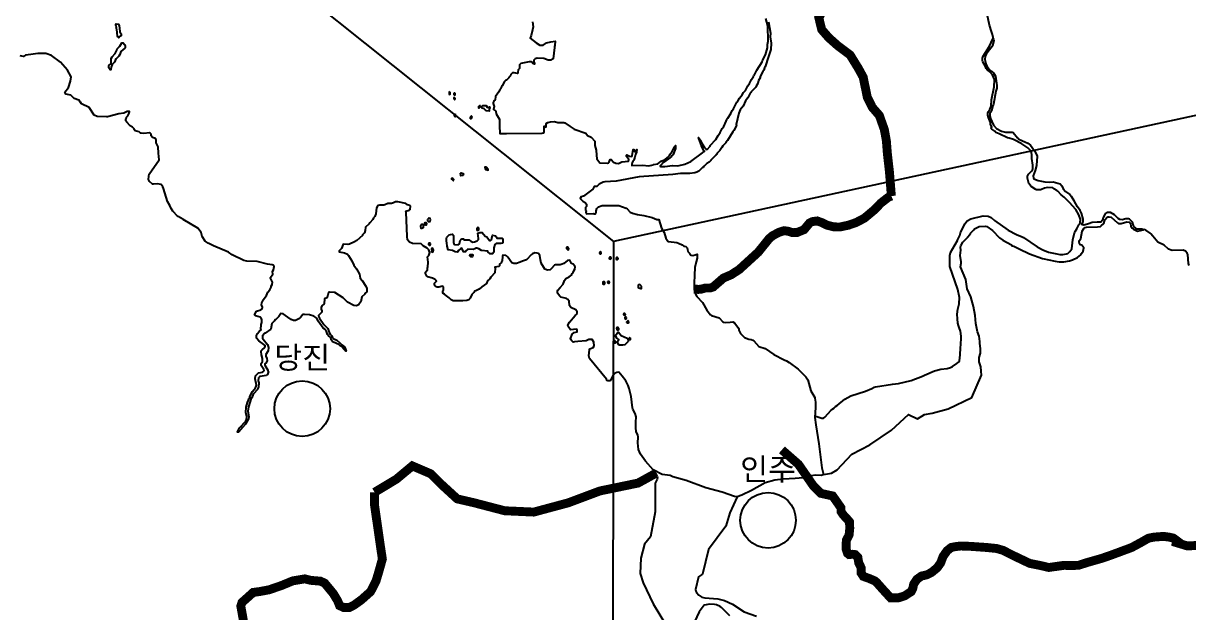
# Model space of a CAD drawing. Header units: millimetres. Extents: x -954552 to 1497340, y -301250 to 736091.
# Drawn here: x 155975 to 208373, y 370346 to 396857 of the extents above; entities that cross this region are included whole.
import ezdxf
from ezdxf.enums import TextEntityAlignment as Align

# ---------------------------------------------------------------- set-up
doc = ezdxf.new("R2010")
doc.units = ezdxf.units.MM
for name, color, linetype in [('2121', 7, 'Continuous'), ('2122', 7, 'Continuous'), ('2411', 7, 'Continuous'), ('AWS', 4, 'Continuous'), ('AWS명', 2, 'Continuous'), ('MAIN-RIVER', 5, 'Continuous'), ('티센', 6, 'Continuous')]:
    doc.layers.add(name, color=color, linetype=linetype)
doc.styles.get("Standard").update_dxf_attribs({"font": ''})
doc.styles.get('Standard').set_extended_font_data('Gulim')

msp = doc.modelspace()

# ---------------------------------------------------------------- linework, layer by layer
at = {"layer": '2121', "color": 7}
for points in [[(189474, 396916), (189563, 396419), (189561, 396245), (189599, 395966), (189588, 395682), (189411, 395142), (189411, 395142), (189411, 395116), (189326, 394899), (189300, 394856), (189267, 394756), (189226, 394695), (189107, 394465), (189099, 394409), (189035, 394279), (189007, 394142), (188930, 394030), (188912, 393988), (188698, 393769), (188692, 393750), (188658, 393716), (188547, 393500), (188452, 393376), (188341, 393129), (188214, 392968), (188150, 392816), (188025, 392303), (188039, 392274), (187994, 392163), (187925, 392036), (187874, 391975), (187637, 391585), (187557, 391493), (187557, 391481), (187432, 391351), (187432, 391338), (187380, 391277), (187291, 391128), (187291, 391128), (187178, 391009), (187146, 390949), (187133, 390949), (187113, 390931), (187113, 390918), (186881, 390694), (186881, 390682), (186815, 390617), (186708, 390553), (186632, 390482), (186625, 390463), (186574, 390415), (186554, 390409), (186536, 390378), (186515, 390368), (186346, 390206), (186252, 390154), (186164, 390128), (185951, 390094), (185520, 390101), (185181, 390050), (183669, 389955), (182635, 389754), (182122, 389724), (182047, 389707), (181958, 389669), (181930, 389646), (181864, 389626), (181769, 389517), (181646, 389510), (181625, 389492), (181625, 389492), (181580, 389400), (181169, 389081), (181062, 389046), (181019, 388975), (181082, 388907), (181128, 388853), (181234, 388796), (181294, 388723), (181303, 388684), (181290, 388615), (181253, 388578), (181253, 388459), (181278, 388425), (181266, 388347), (181290, 388294), (181608, 388307), (181644, 388292), (181703, 388290), (181734, 388344), (181728, 388422), (181759, 388522), (181834, 388597), (182009, 388659), (182746, 388660), (183083, 388547), (183133, 388516), (183258, 388359), (183371, 388316), (183596, 388253), (183868, 388210), (184243, 388127), (184467, 388034), (184545, 388026), (184545, 388026), (184676, 387642), (184789, 387441), (184864, 387192), (184958, 387054), (184989, 387042), (185358, 386999), (185433, 386973), (185595, 386898), (185670, 386836), (185764, 386811), (185820, 386755), (185841, 386680), (185855, 386598), (185924, 386510), (185982, 386432), (186079, 386417), (186187, 386442), (186269, 386466), (186269, 386393), (186269, 386291), (186221, 386135), (186162, 385877), (186148, 385521), (186138, 385171), (186138, 384908), (186146, 384762), (186146, 384762), (186258, 384562), (186508, 384300), (186708, 383950), (186870, 383744), (186920, 383719), (187264, 383606), (187426, 383431), (187464, 383407), (187558, 383400), (187757, 383419), (187874, 383423), (187946, 383386), (188061, 383256), (188125, 383143), (188144, 383100), (188148, 383051), (188226, 382901), (188403, 382717), (188603, 382655), (188704, 382637), (188782, 382607), (188826, 382576), (189051, 382326), (189338, 382233), (189719, 381958), (190185, 381723), (190185, 381723), (190294, 381670), (190407, 381599), (190819, 381303), (191163, 380956), (191251, 380815), (191388, 380322), (191557, 380028), (191569, 379991), (191594, 379815), (191595, 379813), (191597, 379570), (191558, 379132), (191607, 378791), (191748, 377939), (191885, 376867), (191958, 376556), (191865, 376512), (191588, 376526), (191393, 376497), (191037, 376405), (190672, 376385), (190141, 376356), (189761, 376302), (189338, 376190), (188714, 375849), (188286, 375640), (188077, 375551), (187954, 375567), (187404, 375762), (186659, 375957), (185782, 376288), (185183, 376458), (185052, 376512), (184701, 376561), (184297, 376765), (183956, 377164), (183722, 377481), (183635, 377685), (183601, 377992), (183625, 378236), (183605, 378353), (183532, 378484), (183523, 378674), (183518, 378918), (183526, 379154), (183491, 379313), (183379, 379495), (183364, 379556), (183305, 380070), (183223, 380425), (183169, 380561), (183060, 380781), (182901, 380991), (182750, 381159), (182654, 381156), (182592, 381125), (182492, 381025), (182379, 380800), (182361, 380781), (182260, 380775), (182209, 380796), (182209, 380796), (182209, 380796), (182192, 380850), (181435, 381781), (181398, 381906), (181426, 382170), (181448, 382208), (181604, 382280), (181642, 382356), (181630, 382512), (181548, 382637), (181398, 382637), (181279, 382571), (180910, 382544), (180761, 382524), (180693, 382512), (180640, 382570), (180576, 382645), (180576, 382645), (180575, 382671), (180648, 382880), (180736, 382953), (180873, 382986), (180873, 383055), (180849, 383105), (180580, 383073), (180467, 383224), (180461, 383282), (180539, 383412), (180792, 383711), (180861, 383780), (180881, 383828), (180885, 383880), (180817, 383967), (180598, 384073), (180561, 384114), (180539, 384164), (180511, 384364), (180441, 384454), (180398, 384476), (180148, 384542), (180092, 384585), (179998, 384725), (179987, 384801), (180011, 384854), (180118, 384966), (180245, 385127), (180313, 385283), (180361, 385373), (180522, 385447), (180635, 385548), (180642, 385582), (180684, 385616), (180704, 385652), (180722, 385722), (180767, 385798), (180782, 385902), (180779, 385935), (180703, 386016), (180623, 386057), (180541, 386210), (180441, 386185), (180277, 386046), (180204, 386016), (180110, 385991), (179898, 385991), (179860, 385978), (179704, 385810), (179667, 385772), (179548, 385753), (179429, 385791), (179372, 385866), (179262, 386066), (179223, 386216), (179204, 386415), (179135, 386509), (179083, 386522), (178973, 386528), (178867, 386490), (178867, 386490), (178829, 386465), (178598, 386222), (178417, 386161), (178313, 386109), (178143, 386053), (178036, 386053), (177942, 386084), (177767, 386337), (177717, 386378), (177705, 386390), (177668, 386415), (177529, 386431), (177515, 386376), (177499, 386159), (177479, 386110), (177458, 386080), (177392, 386028), (177386, 385947), (177361, 385922), (177180, 385891), (177187, 385840), (177180, 385634), (177003, 385441), (177003, 385441), (176954, 385356), (176846, 385279), (176802, 385159), (176598, 385006), (176466, 384898), (176328, 384828), (176261, 384802), (176231, 384747), (176137, 384659), (176061, 384500), (176025, 384447), (176000, 384422), (175921, 384391), (175921, 384391), (175742, 384372), (175527, 384372), (175298, 384379), (175220, 384419), (175123, 384510), (174949, 384641), (174949, 384641), (174909, 384672), (174909, 384672), (174841, 384723), (174831, 384746), (174837, 384821), (174875, 384871), (174875, 384977), (174825, 385031), (174651, 384990), (174581, 384990), (174507, 385021), (174463, 385077), (174463, 385165), (174550, 385253), (174544, 385293), (174500, 385340), (174369, 385396), (174150, 385452), (174150, 385452), (174119, 385487), (174063, 385596), (174063, 385659), (174150, 385770), (174150, 385871), (174163, 385895), (174176, 386108), (174156, 386352), (174203, 386419), (174244, 386502), (174250, 386532), (174212, 386664), (174141, 386747), (173949, 386851), (173862, 386939), (173469, 386952), (173337, 387014), (173256, 387114), (173230, 387262), (173194, 388357), (173181, 388410), (173331, 388457), (173369, 388488), (173381, 388638), (173351, 388668), (173249, 388694), (173169, 388748), (172819, 388831), (172706, 388831), (172617, 388775), (172525, 388751), (172525, 388751), (172363, 388756), (172226, 388690), (172188, 388681), (171988, 388681), (171919, 388660), (171850, 388563), (171819, 388288), (171775, 388169), (171727, 388108), (171688, 388026), (171551, 387888), (171526, 387837), (171363, 387681), (171346, 387530), (171314, 387426), (171233, 387344), (171226, 387313), (170976, 387088), (170869, 387025), (170639, 386926), (170570, 386907), (170352, 386923), (170283, 386732), (170177, 386626), (170170, 386594), (170177, 386575), (170415, 386532), (170545, 386469), (170598, 386413), (170741, 386176), (170831, 385977), (170912, 385869), (170960, 385811), (170960, 385811), (171095, 385577), (171114, 385395), (171214, 385289), (171377, 385030), (171414, 384926), (171426, 384861), (171414, 384777), (171333, 384708), (171327, 384677), (171195, 384552), (171146, 384326), (171077, 384238), (171058, 384218), (171046, 384191), (171014, 384176), (170954, 384152), (170835, 384159), (170555, 384318), (170363, 384504), (169984, 384743), (169738, 384763), (169698, 384743), (169665, 384624), (169615, 384504), (169521, 384458), (169509, 384239), (169397, 384151), (169372, 384078), (169365, 383996), (169403, 383926), (169397, 383857), (169253, 383714), (169263, 383655), (169290, 383589), (169484, 383311), (169665, 383133), (169716, 382995), (169722, 382952), (169773, 382879), (169846, 382802), (169878, 382702), (169900, 382672), (170072, 382602), (170343, 382359), (170415, 382312), (170469, 382204), (170489, 382116), (170489, 382116), (170446, 382139), (170369, 382216), (170309, 382302), (170227, 382346), (170165, 382415), (169916, 382508), (169872, 382540), (169815, 382615), (169797, 382718), (169691, 382792), (169647, 382855), (169604, 382999), (169578, 383049), (169535, 383099), (169465, 383139), (169238, 383455), (169238, 383455), (169167, 383588), (169040, 383687), (168841, 383746), (168622, 383763), (168622, 383763), (168547, 383761), (168437, 383630), (168391, 383577), (168216, 383489), (168122, 383482), (168012, 383539), (167871, 383633), (167758, 383714), (167652, 383786), (167559, 383800), (167458, 383674), (167376, 383581), (167376, 383581), (167354, 383560), (167341, 383548), (167317, 383524), (167285, 383514), (167273, 383476), (167154, 383358), (167104, 383101), (166847, 382918), (166822, 382910), (166729, 382802), (166729, 382701), (166754, 382654), (166948, 382402), (166998, 382277), (166979, 382126), (166879, 381964), (166879, 381889), (166929, 381783), (166942, 381690), (166892, 381589), (166842, 381540), (166842, 381476), (166973, 381255), (166967, 381223), (166996, 381194), (166973, 381102), (166954, 381065), (166917, 381027), (166889, 381010), (166624, 380970), (166598, 380962), (166555, 380903), (166542, 380777), (166567, 380683), (166553, 380480), (166540, 380468), (166517, 380396), (166312, 380180), (166243, 380014), (166218, 379996), (166093, 379603), (166068, 379415), (166118, 379159), (166106, 379059), (165962, 378828), (165830, 378671), (165790, 378618), (165656, 378465), (165609, 378465), (165609, 378465), (165609, 378465), (165608, 378485), (165701, 378655), (165701, 378655), (165974, 378965), (166018, 379037), (166024, 379149), (165981, 379346), (165999, 379590), (166060, 379804), (166102, 379907), (166121, 379980), (166155, 380046), (166155, 380065), (166286, 380296), (166418, 380465), (166440, 380535), (166455, 380586), (166405, 380864), (166417, 381002), (166555, 381130), (166723, 381167), (166792, 381209), (166798, 381230), (166792, 381290), (166667, 381470), (166667, 381551), (166729, 381652), (166729, 381777), (166679, 381945), (166667, 382095), (166673, 382120), (166710, 382173), (166830, 382280), (166854, 382342), (166854, 382342), (166846, 382365), (166794, 382415), (166567, 382570), (166467, 382701), (166467, 382807), (166504, 382901), (166585, 382995), (166673, 383073), (166660, 383089), (166666, 383307), (166704, 383401), (166704, 383514), (166685, 383564), (166627, 383638), (166422, 383694), (166366, 383738), (166460, 383916), (166648, 383963), (166717, 384013), (166723, 384091), (166685, 384201), (166695, 384286), (166766, 384397), (166766, 384416), (166910, 384613), (166967, 384757), (167053, 384869), (167116, 384994), (167116, 385032), (167166, 385107), (167179, 385219), (167179, 385219), (167085, 385400), (167086, 385428), (167191, 385569), (167185, 385700), (167222, 385762), (167253, 385925), (167215, 385975), (167168, 385991), (166953, 386025), (166492, 386143), (166022, 386155), (165897, 386193), (165367, 386443), (165198, 386562), (164522, 386842), (164285, 386967), (164154, 387059), (164023, 387268), (163973, 387442), (163816, 387643), (163161, 388039), (163142, 388051), (162942, 388172), (162898, 388204), (162723, 388382), (162691, 388413), (162617, 388523), (162565, 388664), (162455, 388835), (162273, 389426), (162255, 389500), (162176, 389608), (161991, 389633), (161827, 389615), (161783, 389624), (161649, 389745), (161605, 389834), (161614, 389981), (161630, 390067), (162090, 390709), (162048, 391010), (162034, 391304), (161956, 391479), (161948, 391585), (161932, 391654), (161914, 391674), (161778, 391713), (161730, 391795), (161730, 391842), (161718, 391867), (161681, 391912), (161651, 391931), (161393, 391907), (161269, 391909), (161250, 391915), (161183, 391979), (161183, 391979), (161002, 392023), (160968, 392070), (160956, 392107), (160892, 392190), (160787, 392241), (160628, 392406), (160591, 392476), (160591, 392557), (160609, 392607), (160619, 392638), (160682, 392699), (160734, 392815), (160747, 392892), (160641, 392887), (160490, 392815), (160264, 392787), (159763, 392651), (159713, 392646), (159295, 392659), (159164, 392723), (158939, 393064), (158590, 393234), (158545, 393311), (158533, 393311), (158500, 393378), (158476, 393397), (158259, 393475), (158105, 393621), (157892, 393666), (157849, 393762), (158009, 393971), (158096, 394255), (158125, 394452), (157962, 394747), (157650, 395112), (157250, 395413), (156984, 395494), (156625, 395494), (156307, 395459), (156075, 395430), (155977, 395361), (155835, 395394)], [(178871, 396918), (178905, 396698), (178871, 396565), (178807, 396310), (178772, 396194), (179038, 395974), (179206, 395876), (179345, 395876), (179496, 395974), (179698, 396026), (179884, 396048), (179879, 395858), (179852, 395807), (179858, 395770), (179794, 395252), (179693, 395198), (179580, 395200), (179375, 395275), (179076, 395283), (178989, 395259), (178925, 395198), (178926, 395123), (178958, 395053), (178959, 395025), (178910, 395026), (178897, 395036), (178830, 395124), (178717, 395120), (178341, 395051), (178284, 394990), (178288, 394858), (178282, 394827), (178230, 394766), (178216, 394647), (178222, 394622), (178197, 394598), (178047, 394623), (177973, 394626), (177902, 394551), (177876, 394501), (177844, 394470), (177844, 394470), (177812, 394397), (177700, 394301), (177675, 394296), (177610, 394238), (177506, 394040), (177469, 394003), (177435, 393916), (177405, 393875), (177358, 393768), (177199, 393570), (177184, 393421), (177127, 393366), (177127, 393347), (177094, 393291), (177094, 393253), (177142, 393112), (177121, 392977), (177208, 392918), (177224, 392893), (177236, 392783), (177371, 392565), (177402, 392552), (177389, 392549), (177384, 392250), (177397, 391906), (177694, 391894), (179302, 391909), (179372, 391930), (179391, 391973), (179398, 392229), (179438, 392198), (179438, 392198), (179469, 392191), (179482, 392203), (179491, 392347), (179566, 392395), (179674, 392431), (179860, 392447), (180004, 392394), (180284, 392393), (180325, 392383), (180562, 392211), (180742, 392102), (181270, 391918), (181349, 391804), (181510, 391733), (181670, 391556), (181670, 391556), (181678, 391361), (181730, 391147), (181753, 390932), (181765, 390765), (181898, 390575), (182248, 390563), (182285, 390584), (182317, 390617), (182332, 390660), (182356, 390733), (182407, 390732), (182517, 390611), (182610, 390560), (182735, 390558), (182886, 390618), (183186, 390662), (183200, 390728), (183102, 390871), (183097, 390921), (183111, 390945), (183225, 390876), (183333, 390867), (183346, 390898), (183395, 391178), (183426, 391174), (183462, 391093), (183487, 391089), (183567, 391175), (183550, 391067), (183502, 390952), (183472, 390829), (183419, 390696), (183385, 390659), (183349, 390583), (183339, 390518), (183339, 390518), (183338, 390463), (183808, 390472), (184095, 390448), (184289, 390492), (184309, 390507), (184508, 390529), (184654, 390651), (184830, 390730), (184934, 390814), (184934, 390827), (185026, 390915), (185027, 390939), (185154, 391088), (185189, 391180), (185208, 391199), (185251, 391303), (185295, 391356), (185294, 391221), (185276, 391151), (185197, 390962), (185119, 390888), (185112, 390869), (184987, 390758), (184779, 390615), (184766, 390615), (184711, 390561), (184711, 390549), (184607, 390453), (184607, 390428), (184644, 390417), (184825, 390411), (184825, 390411), (185163, 390456), (185401, 390452), (185714, 390516), (185991, 390636), (186509, 391034), (186610, 391098), (186611, 391111), (186577, 391142), (186446, 391360), (186433, 391441), (186339, 391727), (186418, 391595), (186422, 391566), (186485, 391469), (186496, 391436), (186607, 391264), (186656, 391213), (186723, 391174), (186864, 391334), (186865, 391360), (187113, 391624), (187215, 391816), (187311, 391946), (187395, 392126), (187466, 392216), (187575, 392460), (187576, 392485), (187608, 392528), (187621, 392565), (187647, 392592), (187781, 392794), (187781, 392794), (187845, 392931), (187909, 393004), (188054, 393307), (188110, 393383), (188170, 393492), (188303, 393644), (188358, 393747), (188441, 393839), (188544, 394050), (188624, 394149), (188721, 394335), (188806, 394461), (188826, 394521), (188845, 394539), (188955, 394756), (189192, 395126), (189214, 395187), (189353, 395442), (189433, 395751), (189441, 395904), (189470, 396055), (189456, 396740), (189355, 397066)]]:
    msp.add_lwpolyline(points, dxfattribs=at)
at = {"layer": '2122', "color": 7}
for points in [[(160199, 396477), (160181, 396536), (160167, 396661), (160149, 396711), (160142, 396793), (160156, 396836), (160254, 396822), (160288, 396747), (160296, 396635), (160319, 396472), (160348, 396422), (160375, 396380), (160373, 396291), (160277, 396229), (160263, 396210), (160221, 396249), (160214, 396298), (160197, 396416), (160199, 396477), (160199, 396477)], [(175159, 393774), (175125, 393763), (175117, 393709), (175127, 393671), (175146, 393651), (175174, 393663), (175175, 393742), (175159, 393775), (175159, 393775)], [(175387, 393711), (175351, 393719), (175329, 393704), (175329, 393658), (175352, 393640), (175394, 393641), (175400, 393675), (175388, 393710), (175388, 393710)], [(175385, 393503), (175364, 393519), (175339, 393509), (175331, 393482), (175341, 393446), (175364, 393428), (175384, 393436), (175391, 393477), (175385, 393504), (175385, 393504)], [(176528, 393139), (176515, 393151), (176483, 393150), (176443, 393114), (176442, 393061), (176464, 393049), (176493, 393069), (176527, 393100), (176529, 393139), (176529, 393139)], [(176759, 392956), (176703, 393003), (176603, 393040), (176592, 393068), (176592, 393105), (176611, 393127), (176649, 393154), (176793, 393164), (176832, 393079), (176860, 393076), (176941, 393103), (176947, 393075), (176940, 393025), (176920, 392993), (176914, 392956), (176920, 392906), (176801, 392920), (176759, 392956), (176759, 392956)], [(175416, 392740), (175397, 392751), (175368, 392744), (175349, 392705), (175366, 392677), (175387, 392656), (175408, 392662), (175419, 392695), (175417, 392740), (175417, 392740)], [(176148, 392668), (176123, 392682), (176107, 392679), (176085, 392657), (176069, 392626), (176066, 392578), (176077, 392568), (176112, 392582), (176147, 392614), (176158, 392649), (176148, 392667), (176148, 392667)], [(176877, 390254), (176869, 390286), (176792, 390384), (176729, 390385), (176734, 390323), (176765, 390285), (176877, 390254), (176877, 390254)], [(175291, 389883), (175247, 389884), (175228, 389870), (175230, 389852), (175272, 389809), (175302, 389784), (175318, 389787), (175325, 389798), (175327, 389832), (175291, 389883), (175291, 389883)], [(175625, 390116), (175661, 390130), (175750, 390102), (175763, 390089), (175755, 390033), (175730, 390008), (175643, 389997), (175625, 390116), (175625, 390116)], [(173959, 387726), (173956, 387657), (173888, 387630), (173857, 387630), (173850, 387726), (173869, 387804), (173900, 387822), (173943, 387819), (173962, 387782), (173959, 387726), (173959, 387726)], [(174113, 387864), (174067, 387885), (174046, 387887), (174020, 387860), (174025, 387834), (174057, 387794), (174102, 387786), (174113, 387850), (174112, 387864), (174112, 387864)], [(174280, 388010), (174268, 388076), (174218, 388088), (174187, 388077), (174150, 388026), (174156, 387970), (174187, 387936), (174206, 387932), (174263, 387939), (174275, 387951), (174280, 388010), (174280, 388010)], [(176273, 386717), (176205, 386684), (175955, 386696), (175862, 386609), (175856, 386577), (175769, 386583), (175687, 386736), (175649, 386733), (175537, 386636), (175493, 386564), (175393, 386571), (175280, 386630), (175081, 386671), (175031, 386826), (175020, 386977), (175004, 387040), (174999, 387183), (175012, 387233), (175118, 387336), (175183, 387362), (175275, 387377), (175311, 387308), (175324, 386989), (175337, 386958), (175369, 386905), (175530, 386886), (175587, 386933), (175624, 387089), (175662, 387127), (175662, 387152), (175693, 387164), (175693, 387164), (175761, 387165), (175799, 387114), (176012, 387120), (176093, 387052), (176180, 387014), (176260, 387021), (176380, 387071), (176436, 387127), (176449, 387183), (176411, 387414), (176498, 387452), (176611, 387446), (176742, 387283), (176817, 387252), (176936, 387090), (176988, 387091), (177030, 387115), (177054, 387265), (177073, 387327), (177199, 387296), (177252, 387232), (177261, 387196), (177499, 387199), (177536, 387165), (177529, 386984), (177517, 386971), (177448, 386946), (177230, 386946), (177180, 386902), (177130, 386759), (177136, 386559), (177136, 386559), (177067, 386490), (176968, 386490), (176867, 386577), (176855, 386603), (176580, 386639), (176464, 386707), (176374, 386746), (176330, 386746), (176273, 386717), (176273, 386717)], [(176461, 387608), (176461, 387646), (176430, 387676), (176405, 387670), (176361, 387608), (176361, 387558), (176380, 387546), (176430, 387539), (176461, 387571), (176461, 387608), (176461, 387608)], [(174287, 386951), (174240, 386967), (174210, 386966), (174197, 386941), (174197, 386901), (174229, 386878), (174268, 386879), (174283, 386904), (174287, 386951), (174287, 386951)], [(174412, 386658), (174391, 386733), (174359, 386749), (174325, 386690), (174344, 386617), (174331, 386586), (174350, 386570), (174394, 386564), (174412, 386658), (174412, 386658)], [(180497, 386740), (180478, 386771), (180449, 386791), (180414, 386788), (180396, 386768), (180401, 386733), (180445, 386678), (180490, 386673), (180497, 386740), (180497, 386740)], [(176091, 386360), (176037, 386415), (176062, 386462), (176168, 386458), (176180, 386415), (176174, 386346), (176110, 386350), (176091, 386360), (176091, 386360)], [(181959, 386538), (181934, 386574), (181913, 386580), (181891, 386564), (181884, 386537), (181917, 386492), (181941, 386480), (181960, 386509), (181959, 386538), (181959, 386538)], [(182411, 386311), (182385, 386339), (182366, 386344), (182336, 386317), (182323, 386285), (182346, 386257), (182374, 386253), (182404, 386279), (182411, 386311), (182411, 386311)], [(182720, 386296), (182684, 386328), (182651, 386328), (182631, 386284), (182636, 386254), (182660, 386234), (182689, 386236), (182719, 386265), (182720, 386296), (182720, 386296)], [(182121, 385186), (182100, 385222), (182060, 385229), (182034, 385209), (182039, 385139), (182066, 385117), (182105, 385122), (182120, 385148), (182121, 385186), (182121, 385186)], [(182334, 385216), (182315, 385240), (182297, 385246), (182258, 385245), (182243, 385223), (182261, 385187), (182297, 385161), (182318, 385168), (182336, 385203), (182334, 385216), (182334, 385216)], [(183772, 385028), (183697, 385105), (183633, 385099), (183615, 385077), (183618, 384975), (183647, 384955), (183734, 384927), (183772, 384924), (183772, 385028), (183772, 385028)], [(183048, 383780), (183024, 383798), (183004, 383804), (182982, 383800), (182960, 383779), (182968, 383752), (182995, 383738), (183036, 383750), (183049, 383765), (183047, 383780), (183047, 383780)], [(183097, 383617), (183069, 383652), (183051, 383658), (183036, 383653), (183020, 383627), (183022, 383590), (183032, 383567), (183059, 383550), (183078, 383558), (183096, 383597), (183097, 383617), (183097, 383617)], [(182747, 383149), (182718, 383171), (182658, 383172), (182645, 383148), (182667, 383090), (182687, 383069), (182723, 383067), (182747, 383089), (182758, 383121), (182747, 383149), (182747, 383149)], [(183198, 383442), (183178, 383476), (183160, 383481), (183093, 383419), (183105, 383394), (183134, 383378), (183169, 383377), (183198, 383394), (183198, 383442), (183198, 383442)], [(182603, 382563), (182589, 382576), (182568, 382577), (182540, 382568), (182527, 382533), (182525, 382507), (182547, 382486), (182574, 382480), (182594, 382486), (182603, 382534), (182603, 382563), (182603, 382563)], [(183140, 382673), (183185, 382606), (183178, 382537), (183022, 382400), (182928, 382375), (182760, 382381), (182744, 382390), (182704, 382468), (182697, 382512), (182697, 382537), (182754, 382634), (182666, 382687), (182616, 382762), (182610, 382837), (182703, 382943), (182710, 382962), (182735, 382962), (182860, 382817), (183122, 382700), (183140, 382673), (183140, 382673)], [(183285, 382680), (183253, 382708), (183237, 382707), (183221, 382697), (183232, 382658), (183249, 382635), (183276, 382639), (183282, 382658), (183285, 382680), (183285, 382680)]]:
    msp.add_lwpolyline(points, dxfattribs=at)
msp.add_lwpolyline([(159925, 395178), (159924, 395272), (159966, 395346), (160106, 395500), (160177, 395650), (160193, 395703), (160300, 395810), (160301, 395822), (160313, 395822), (160403, 395980), (160466, 395982), (160527, 395902), (160557, 395840), (160556, 395768), (160533, 395734), (160367, 395590), (160340, 395549), (160320, 395447), (160276, 395373), (160142, 395250), (160130, 395251), (160071, 395114), (159976, 395009), (159933, 394879), (159909, 394766), (159881, 394768), (159823, 394849), (159818, 394962), (159923, 395054), (159923, 395054)], close=True, dxfattribs=at)
at = {"layer": '2411', "const_width": 400}
for points in [[(195005, 389088), (194918, 390178), (194826, 390990), (194780, 391578), (194688, 392080), (194463, 392714), (194146, 393077), (193921, 393533), (193829, 393988), (193736, 394438), (193511, 394847), (193148, 395435), (192601, 395844), (192191, 396208), (191874, 396571), (191742, 397113), (192013, 397568), (192601, 397799), (192918, 397839), (193327, 398341), (193419, 398929), (193511, 399430), (193644, 400064)], [(186138, 384915), (186317, 384886), (186466, 384901), (186652, 384953), (186867, 384953), (186993, 384997), (187454, 385398), (187803, 385547), (188167, 385784), (189021, 386564), (189503, 387165), (189659, 387299), (189934, 387448), (190179, 387529), (190380, 387500), (190565, 387440), (190766, 387448), (191078, 387574), (191330, 387878), (191456, 387938), (191672, 387967), (191894, 387886), (192117, 387774), (192422, 387700), (192682, 387693), (193068, 387774), (193432, 387901), (193796, 388094), (194256, 388480), (194531, 388769), (194863, 389027), (195005, 389088)], [(208048, 373429), (207682, 373702), (207482, 373747), (207318, 373769), (207118, 373769), (206821, 373747), (206561, 373695), (206234, 373509), (205811, 373279), (204868, 372930), (204459, 372789), (203784, 372596), (203420, 372477), (203019, 372469), (202766, 372477), (202083, 372380), (201704, 372469), (201222, 372566), (200457, 372930), (200019, 373153), (199736, 373234), (199298, 373279), (198556, 373331), (198118, 373346), (197872, 373316), (197694, 373279), (197509, 373130), (197330, 372878), (197219, 372581), (197063, 372365), (196811, 372158), (196610, 372054), (196358, 371994), (196150, 371846), (196009, 371630), (195971, 371445), (195897, 371296), (195600, 371103), (195318, 371014), (194969, 371014), (194635, 371378), (194345, 371705), (194256, 371779), (193996, 371890), (193744, 371979), (193647, 372128), (193647, 372365), (193536, 372596), (193499, 372833), (193372, 372960), (193246, 372974), (193105, 372960), (193031, 373019), (192971, 373197), (192979, 373598), (193105, 373843), (193135, 374148), (193120, 374437), (192979, 374601), (192852, 374734), (192741, 374898), (192741, 375063), (192366, 375598), (191830, 375715), (191504, 376041), (190828, 377019), (190083, 377671)], [(165873, 369982), (165755, 370643), (165807, 370806), (166312, 371259), (166594, 371296), (167032, 371378), (167589, 371571), (168094, 371779), (168636, 371868), (168903, 371801), (169334, 371764), (169527, 371675), (169913, 371207), (170106, 370888), (170195, 370665), (170389, 370576), (170634, 370576), (170856, 370695), (171176, 370925), (171592, 371296), (171837, 371779), (171963, 372202), (172119, 372759), (172030, 373353), (171770, 375172), (171770, 375762)], [(207812, 373605), (207805, 373502), (208318, 373347), (208832, 373378)]]:
    msp.add_lwpolyline(points, dxfattribs=at)
at = {"layer": '2411', "linetype": 'Continuous', "const_width": 400}
msp.add_lwpolyline([(171770, 375762), (172754, 376355), (173467, 376949), (174298, 376593), (174773, 376118), (175485, 375465), (176256, 375287), (177622, 374931), (178927, 374872), (180471, 375287), (181895, 375821), (183616, 376177), (184399, 376608)], dxfattribs=at)
at = {"layer": 'AWS'}
for centre in [(168515, 379523), (189461, 374503)]:
    msp.add_circle(centre, 1250, dxfattribs=at)
at = {"layer": 'MAIN-RIVER'}
for points in [[(199578, 396176), (199585, 396218), (199557, 396357), (199507, 396484), (199419, 396767), (199315, 397268)], [(202768, 389042), (202639, 389144), (202491, 389309), (202448, 389341), (202305, 389405), (202268, 389450), (202237, 389460), (202026, 389473), (201891, 389446), (201761, 389380), (201705, 389365), (201530, 389368), (201493, 389381), (201295, 389510), (201179, 389655), (201126, 389893), (201128, 389987), (201173, 390068), (201319, 390220), (201345, 390259), (201358, 390302), (201367, 390470), (201315, 390771), (201325, 390939), (201308, 391052), (201258, 391134), (201142, 391261), (200871, 391440), (200499, 391627), (200304, 391692), (200229, 391705), (200229, 391705), (199853, 391891), (199704, 391943), (199661, 392012), (199519, 392102), (199495, 392131), (199521, 392203), (199466, 392300), (199455, 392388), (199371, 392620), (199348, 392721), (199349, 392821), (199371, 392888), (199429, 392982), (199492, 393124), (199503, 393418), (199630, 394003), (199642, 394334), (199558, 394541), (199436, 394668), (199423, 394668), (199417, 394686), (199330, 394749), (199269, 394830), (199236, 394911), (199118, 395123), (199101, 395186), (199100, 395286), (199128, 395385), (199423, 395824), (199562, 396159), (199578, 396176), (199578, 396176), (199604, 396147), (199608, 396083), (199549, 395853), (199522, 395804), (199267, 395470), (199222, 395358), (199214, 395246), (199224, 395133), (199253, 395027), (199308, 394909), (199431, 394755), (199542, 394685), (199591, 394631), (199683, 394483), (199751, 394057), (199749, 393932), (199703, 393802), (199590, 393213), (199563, 393139), (199540, 393017), (199507, 392905), (199431, 392794), (199435, 392675), (199458, 392581), (199603, 392279), (199726, 392127), (199961, 391998), (200130, 391964), (200429, 391966), (200485, 391943), (200683, 391707), (200683, 391707), (200690, 391687), (200702, 391687), (200743, 391649), (201139, 391468), (201200, 391413), (201256, 391378), (201446, 391125), (201537, 390955), (201561, 390873), (201551, 390661), (201527, 390493), (201530, 390468), (201469, 390231), (201384, 390001), (201389, 389895), (201413, 389861), (201606, 389792), (201905, 389725), (202103, 389718), (202286, 389731), (202596, 389638), (202676, 389541), (202736, 389405), (202828, 389291), (203032, 389156), (203106, 389068), (203106, 389068)], [(191564, 379197), (191883, 379093), (191947, 379099), (192013, 379135), (192303, 379450), (192353, 379500), (192373, 379507), (192388, 379535), (192413, 379535), (192426, 379560), (192494, 379626), (192563, 379660), (192906, 379947), (193187, 380104), (193847, 380304), (194122, 380426), (194224, 380485), (194293, 380504), (195053, 380625), (195330, 380654), (195892, 380791), (196408, 380989), (196498, 381037), (196941, 381222), (197229, 381297), (197516, 381329), (197661, 381379), (197760, 381423), (197949, 381550), (198022, 381617), (198072, 381679), (198072, 381679), (198103, 381942), (198110, 382259), (198129, 382415), (198141, 382710), (198138, 382786), (198117, 383005), (198052, 383171), (198024, 383263), (197991, 383366), (197972, 383559), (197966, 383772), (197992, 383995), (198053, 384241), (198065, 384528), (197997, 384878), (197640, 385920), (197628, 385996), (197627, 386408), (197665, 386552), (197978, 387089), (197978, 387108), (198077, 387317), (198108, 387439), (198308, 387839), (198420, 387967), (198577, 388063), (199133, 388201), (199357, 388189), (199495, 388121), (199646, 387982), (200257, 387552), (200257, 387552), (200632, 387352), (200882, 387259), (200939, 387227), (201557, 386802), (201820, 386665), (202076, 386559), (202440, 386480), (202581, 386459), (202707, 386459), (202875, 386487), (202938, 386509), (203028, 386595), (203113, 386716), (203162, 387115), (203238, 387428), (203263, 387489), (203342, 387606), (203437, 387789), (203475, 387840), (203512, 387997), (203512, 388034), (203437, 388246), (203299, 388477), (203007, 388800), (202913, 388903), (202768, 389042), (202768, 389042)], [(191958, 376556), (192309, 376618), (192564, 376771), (193226, 377484), (194042, 377892), (195010, 378554), (195774, 379267), (196182, 379063), (196488, 379267), (196844, 379318), (197558, 379521), (198628, 380031), (199056, 381029), (199035, 381217), (199028, 381404), (198953, 381635), (198959, 381829), (199016, 382023), (199015, 382235), (198984, 382459), (198984, 382540), (198953, 382785), (198884, 382985), (198803, 383360), (198778, 383716), (198696, 384116), (198629, 384391), (198572, 384553), (198409, 384915), (198353, 385328), (198115, 385903), (198144, 386063), (198144, 386129), (198105, 386416), (198123, 386645), (198118, 386787), (198130, 386850), (198221, 387015), (198439, 387233), (198439, 387258), (198514, 387345), (198564, 387395), (198570, 387414), (198570, 387414), (198696, 387545), (198746, 387608), (198952, 387721), (199227, 387739), (199301, 387714), (199545, 387533), (199870, 387214), (200020, 387108), (200409, 386886), (200428, 386854), (200507, 386836), (200753, 386714), (201214, 386490), (201807, 386278), (202363, 386153), (202550, 386135), (202763, 386129), (203019, 386178), (203153, 386219), (203375, 386316), (203522, 386449), (203556, 386497), (203622, 386605), (203661, 386757), (203562, 386872), (203487, 386890), (203457, 386935), (203450, 387047), (203463, 387090), (203517, 387181), (203587, 387509), (203587, 387509), (203662, 387620), (203712, 387668), (203776, 387685), (204274, 387695), (204407, 387724), (204433, 387747), (204556, 387859), (204605, 388022), (204708, 388139), (204737, 388156), (204799, 388159), (204881, 388141), (205173, 387879), (205220, 387853), (205330, 387853), (205587, 387922), (205705, 387916), (205755, 387847), (205767, 387735), (205830, 387635), (205886, 387594), (206073, 387509), (206336, 387569), (206260, 387590), (206061, 387597), (205926, 387696), (205893, 387757), (205842, 387910), (205748, 388016), (205711, 388041), (205673, 388056), (205673, 388056), (205548, 388065), (205380, 388022), (205281, 388028), (205198, 388079), (205030, 388247), (204862, 388350), (204724, 388353), (204624, 388290), (204524, 388128), (204499, 387997), (204430, 387915), (204399, 387906), (204261, 387906), (204026, 387894), (203943, 387869), (203931, 387853), (203662, 387784), (203587, 387787), (203568, 387809), (203579, 387851), (203625, 387934), (203630, 388040), (203546, 388324), (203487, 388431), (203369, 388602), (203227, 388875), (203106, 389068), (203106, 389068)], [(208390, 385958), (208367, 386048), (208329, 386454), (208304, 386524), (208229, 386611), (208129, 386648), (207636, 386642), (207467, 386692), (207275, 386877), (206979, 387016), (206765, 387287), (206678, 387386), (206640, 387417), (206449, 387554), (206374, 387582), (206336, 387569)], [(184297, 376765), (184399, 376608), (184473, 376471), (184486, 376412), (184474, 376353), (184389, 376177), (184390, 375726), (184390, 374890), (184181, 373756), (183912, 373428), (183733, 372801), (183703, 372114), (183852, 371696), (184300, 370741), (184897, 369756)], [(188077, 375551), (187735, 374831), (187556, 374234), (186779, 373189), (186510, 372084), (186331, 371965), (186202, 371393), (186213, 371321), (186245, 371261), (186355, 371136), (186486, 371049), (186618, 371018), (187199, 370968), (187505, 370894), (187867, 370731), (188392, 370387), (188942, 370194)], [(187745, 370202), (187368, 370574), (187305, 370624), (187149, 370693), (187149, 370693), (187055, 370718), (186849, 370731), (186593, 370687), (186593, 370687), (186361, 370383), (186152, 369935)]]:
    msp.add_lwpolyline(points, dxfattribs=at)
at = {"layer": '티센'}
for points in [[(162665, 402895), (182515, 387037)], [(220108, 395176), (182515, 387037)], [(182515, 387037), (182433, 342323)]]:
    msp.add_lwpolyline(points, dxfattribs=at)

# ---------------------------------------------------------------- texts
at = {"layer": 'AWS명'}
for s, p in [('당진', (168515, 381023)), ('인주', (189461, 376003))]:
    msp.add_text(s, height=1000, dxfattribs=at).set_placement(p, align=Align.BOTTOM_CENTER)

doc.saveas('drawing.dxf')
